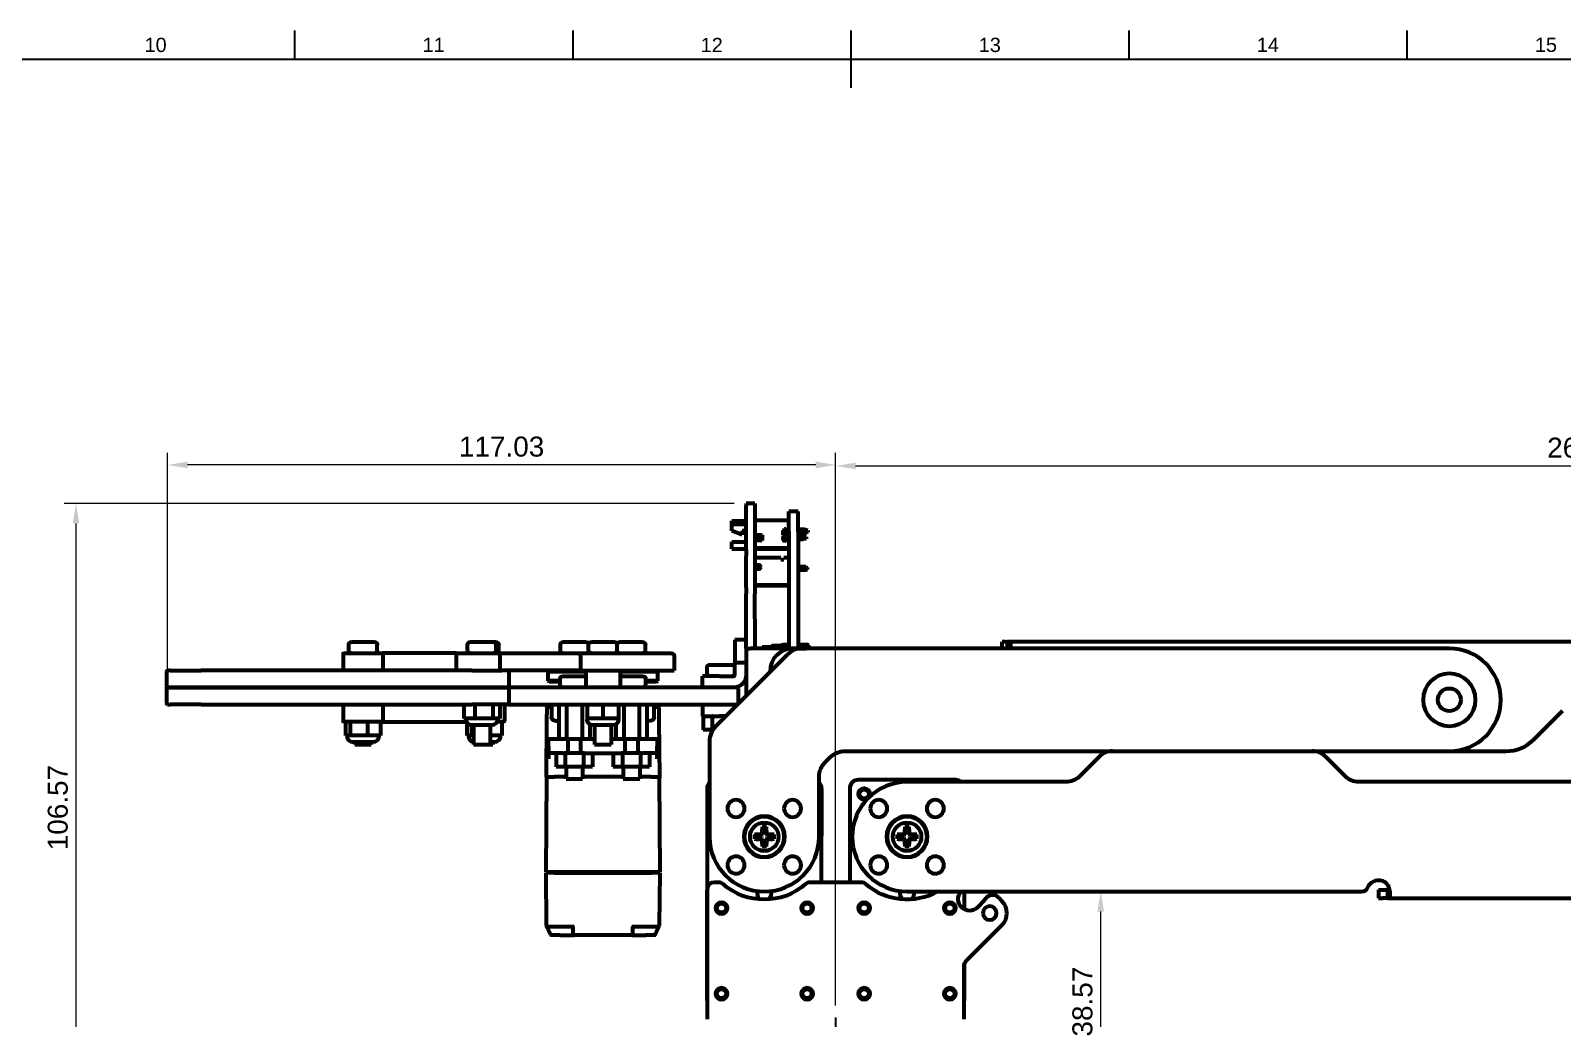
# Model space of a CAD drawing. Header units: millimetres. Extents: x 0 to 1189, y 0 to 841.
# Drawn here: x 455.8 to 724.2, y 662.9 to 836 of the extents above; entities that cross this region are included whole.
import ezdxf
from ezdxf.enums import TextEntityAlignment as Align

# ---------------------------------------------------------------- set-up
doc = ezdxf.new("R2010")
doc.units = ezdxf.units.MM
doc.header["$LTSCALE"] = 0.75
doc.linetypes.add('CENTER2', pattern=[28.575, 19.05, -3.175, 3.175, -3.175])
for name, color, linetype, lineweight in [('BORDER', 7, 'Continuous', 35), ('FD_Dimensions', 7, 'Continuous', 35), ('Smart Centers', 7, 'CENTER2', 35), ('Visible', 7, 'Continuous', 70)]:
    doc.layers.add(name, color=color, linetype=linetype, lineweight=lineweight)
doc.styles.add('FusionTitle', font='arial.ttf')
doc.styles.get("Standard").update_dxf_attribs({"font": 'arial.ttf'})
doc.dimstyles.new('Dim-ISO-25', dxfattribs={"dimtxt": 3.5, "dimasz": 3.5, "dimexe": 2.1, "dimexo": 2.1, "dimgap": 1.4, "dimtad": 1, "dimzin": 12, "dimdsep": 46, "dimtxsty": 'Standard', "dimcen": 0, "dimazin": 3, "dimtp": 0.1, "dimtm": 0.1, "dimtfac": 0.714286, "dimtmove": 0, "dimatfit": 3, "dimfxl": 1, "dimtzin": 12, "dimarcsym": 0})

# ---------------------------------------------------------------- blocks, each defined once
blk = doc.blocks.new('ISO_A0_SHEET')
at = {"layer": 'BORDER'}
for p, q in [((502.083334, 836), (502.083334, 831)), ((550.791667, 836), (550.791667, 831)), ((599.5, 836), (599.5, 826)), ((648.208333, 836), (648.208333, 831)), ((696.916666, 836), (696.916666, 831)), ((20, 831), (1179, 831))]:
    blk.add_line(p, q, dxfattribs=at)
at = {"layer": 'BORDER', "style": 'FusionTitle'}
for s, p in [('10', (477.729168, 833.5)), ('11', (526.4375, 833.5)), ('12', (575.145833, 833.5)), ('13', (623.854167, 833.5)), ('14', (672.5625, 833.5)), ('15', (721.270833, 833.5))]:
    blk.add_text(s, height=2.5, dxfattribs=at).set_placement(p, align=Align.MIDDLE)
blk = doc.blocks.new('*U7')
at = {"layer": 'Smart Centers', "color": 0, "ltscale": 0.75, "transparency": 16777216}
blk.add_line((0, 7.25), (0, -7.25), dxfattribs=at)
blk = doc.blocks.new('*D47')
at = {"layer": 'Defpoints', "color": 0, "transparency": 16777216}
for p in [(463.79405, 753.155484), (581.182408, 753.155484), (563.857187, 646.580703)]:
    blk.add_point(p, dxfattribs=at)
at = {"layer": 'FD_Dimensions', "color": 0, "lineweight": -2, "transparency": 16777216}
for p, q in [((579.082408, 753.155484), (461.69405, 753.155484)), ((463.79405, 650.080703), (463.79405, 749.655484)), ((561.757187, 646.580703), (461.69405, 646.580703))]:
    blk.add_line(p, q, dxfattribs=at)
at = {"layer": 'FD_Dimensions', "color": 0, "transparency": 16777216}
for points in [[(463.210717, 749.655484), (464.377384, 749.655484), (463.79405, 753.155484)], [(463.210717, 650.080703), (464.377384, 650.080703), (463.79405, 646.580703)]]:
    blk.add_solid(points, dxfattribs=at)
at = {"layer": 'FD_Dimensions', "color": 0, "transparency": 16777216, "insert": (460.607045, 699.868094), "char_height": 3.5, "attachment_point": 5, "rotation": 90}
blk.add_mtext('106.57', dxfattribs=at)
blk = doc.blocks.new('*D48')
at = {"layer": 'Defpoints', "color": 0, "transparency": 16777216}
for p in [(479.825876, 759.903714), (479.825876, 717.903714), (596.857187, 663.080703)]:
    blk.add_point(p, dxfattribs=at)
at = {"layer": 'FD_Dimensions', "color": 0, "lineweight": -2, "transparency": 16777216}
for p, q in [((479.825876, 720.003714), (479.825876, 762.003714)), ((596.857187, 665.180703), (596.857187, 762.003714)), ((593.357187, 759.903714), (483.325876, 759.903714))]:
    blk.add_line(p, q, dxfattribs=at)
at = {"layer": 'FD_Dimensions', "color": 0, "transparency": 16777216}
for points in [[(483.325876, 760.487047), (483.325876, 759.320381), (479.825876, 759.903714)], [(593.357187, 760.487047), (593.357187, 759.320381), (596.857187, 759.903714)]]:
    blk.add_solid(points, dxfattribs=at)
at = {"layer": 'FD_Dimensions', "color": 0, "transparency": 16777216, "insert": (538.341531, 763.091913), "char_height": 3.5, "attachment_point": 5}
blk.add_mtext('117.03', dxfattribs=at)
blk = doc.blocks.new('*D49')
at = {"layer": 'Defpoints', "color": 0, "transparency": 16777216}
for p in [(858.357187, 759.725564), (858.357187, 701.990808), (596.857187, 663.080703)]:
    blk.add_point(p, dxfattribs=at)
at = {"layer": 'FD_Dimensions', "color": 0, "lineweight": -2, "transparency": 16777216}
for p, q in [((596.857187, 665.180703), (596.857187, 761.825564)), ((600.357187, 759.725564), (854.857187, 759.725564)), ((858.357187, 704.090808), (858.357187, 761.825564))]:
    blk.add_line(p, q, dxfattribs=at)
at = {"layer": 'FD_Dimensions', "color": 0, "transparency": 16777216}
for points in [[(600.357187, 760.308897), (600.357187, 759.142231), (596.857187, 759.725564)], [(854.857187, 760.308897), (854.857187, 759.142231), (858.357187, 759.725564)]]:
    blk.add_solid(points, dxfattribs=at)
at = {"layer": 'FD_Dimensions', "color": 0, "transparency": 16777216, "insert": (727.607187, 762.91257), "char_height": 3.5, "attachment_point": 5}
blk.add_mtext('261.5', dxfattribs=at)
blk = doc.blocks.new('*D50')
at = {"layer": 'Defpoints', "color": 0, "transparency": 16777216}
for p in [(609.357187, 685.155483), (643.286436, 685.155483), (625.857187, 646.580703)]:
    blk.add_point(p, dxfattribs=at)
at = {"layer": 'FD_Dimensions', "color": 0, "lineweight": -2, "transparency": 16777216}
for p, q in [((611.457187, 685.155483), (645.386436, 685.155483)), ((643.286436, 650.080703), (643.286436, 681.655483)), ((627.957187, 646.580703), (645.386436, 646.580703))]:
    blk.add_line(p, q, dxfattribs=at)
at = {"layer": 'FD_Dimensions', "color": 0, "transparency": 16777216}
for points in [[(642.703102, 681.655483), (643.869769, 681.655483), (643.286436, 685.155483)], [(642.703102, 650.080703), (643.869769, 650.080703), (643.286436, 646.580703)]]:
    blk.add_solid(points, dxfattribs=at)
at = {"layer": 'FD_Dimensions', "color": 0, "transparency": 16777216, "insert": (640.098237, 665.868093), "char_height": 3.5, "attachment_point": 5, "rotation": 90}
blk.add_mtext('38.57', dxfattribs=at)

msp = doc.modelspace()

# ---------------------------------------------------------------- linework, layer by layer
at = {"layer": 'Visible', "extrusion": (0, 1, 0)}
for p, q in [((581.182, 753.155), (581.182, 752.716)), ((582.682, 753.155), (581.182, 753.155)), ((581.182, 745.047), (581.182, 752.716)), ((582.682, 753.155), (582.682, 752.716)), ((582.682, 752.716), (582.682, 745.047)), ((590.282, 751.742), (588.682, 751.742)), ((588.682, 751.742), (588.682, 751.741)), ((588.682, 748.255), (588.682, 751.741)), ((590.282, 751.742), (590.282, 751.741)), ((590.282, 748.255), (590.282, 751.741)), ((578.682, 749.526), (578.682, 750.126)), ((578.682, 750.126), (581.182, 750.126)), ((578.682, 748.332), (578.682, 749.526)), ((578.682, 749.526), (581.182, 749.526)), ((588.682, 750.146), (582.682, 750.146)), ((588.148, 748.734), (587.944, 748.656)), ((587.944, 748.656), (587.944, 748.628)), ((587.944, 748.628), (588.148, 748.551)), ((587.97, 748.642), (587.97, 748.641)), ((588.069, 748.676), (587.984, 748.645)), ((587.984, 748.638), (588.069, 748.607)), ((588.069, 748.607), (588.069, 748.676)), ((588.092, 748.684), (588.148, 748.705)), ((588.092, 748.599), (588.092, 748.684)), ((588.148, 748.58), (588.092, 748.599)), ((588.148, 748.705), (588.148, 748.734)), ((580.475, 747.676), (578.682, 748.332)), ((578.682, 745.226), (578.682, 746.41)), ((578.682, 746.41), (581.182, 746.41)), ((580.475, 748.332), (580.475, 747.676)), ((581.182, 748.332), (580.475, 748.332)), ((580.812, 748.332), (580.812, 748.126)), ((580.812, 748.126), (581.182, 748.041)), ((582.682, 747.646), (583.982, 747.646)), ((583.982, 746.646), (582.682, 746.646)), ((583.482, 747.308), (583.982, 747.396)), ((583.482, 746.984), (583.482, 747.308)), ((583.482, 746.984), (583.982, 746.896)), ((583.982, 747.646), (583.982, 746.646)), ((587.825, 748.479), (587.622, 748.401)), ((587.622, 748.401), (587.622, 748.373)), ((587.622, 748.373), (587.825, 748.296)), ((587.622, 748.177), (587.622, 748.119)), ((587.622, 748.119), (587.825, 748.119)), ((587.645, 748.076), (587.622, 748.076)), ((587.622, 748.076), (587.622, 747.971)), ((587.622, 747.971), (587.825, 747.971)), ((587.802, 747.689), (587.622, 747.689)), ((587.622, 747.689), (587.622, 747.663)), ((587.622, 747.663), (587.825, 747.663)), ((587.654, 747.931), (587.627, 747.931)), ((587.645, 748.176), (587.645, 748.145)), ((587.645, 748.145), (587.802, 748.145)), ((587.645, 747.997), (587.645, 748.076)), ((587.71, 747.997), (587.645, 747.997)), ((587.648, 748.387), (587.648, 748.386)), ((587.746, 748.421), (587.662, 748.39)), ((587.662, 748.383), (587.746, 748.353)), ((587.733, 748.07), (587.71, 748.07)), ((587.71, 748.07), (587.71, 747.997)), ((587.733, 747.997), (587.733, 748.07)), ((587.802, 747.997), (587.733, 747.997)), ((587.746, 748.353), (587.746, 748.421)), ((587.769, 748.429), (587.825, 748.45)), ((587.769, 748.344), (587.769, 748.429)), ((587.825, 748.325), (587.769, 748.344)), ((587.817, 747.931), (587.791, 747.931)), ((587.802, 748.145), (587.802, 748.175)), ((587.825, 748.081), (587.802, 748.081)), ((587.802, 748.081), (587.802, 747.997)), ((587.825, 747.77), (587.802, 747.77)), ((587.802, 747.77), (587.802, 747.689)), ((587.825, 748.45), (587.825, 748.479)), ((587.825, 748.296), (587.825, 748.325)), ((587.825, 748.119), (587.825, 748.175)), ((587.825, 747.971), (587.825, 748.081)), ((587.825, 747.663), (587.825, 747.77)), ((587.835, 747.282), (587.835, 747.294)), ((587.978, 747.234), (587.901, 747.19)), ((587.901, 747.19), (588.002, 746.996)), ((587.944, 748.432), (587.944, 748.374)), ((587.944, 748.374), (588.148, 748.374)), ((587.968, 748.331), (587.944, 748.331)), ((587.944, 748.331), (587.944, 748.226)), ((587.944, 748.226), (588.148, 748.226)), ((587.968, 747.767), (587.944, 747.767)), ((587.944, 747.767), (587.944, 747.663)), ((587.944, 747.663), (588.148, 747.663)), ((587.968, 748.431), (587.968, 748.4)), ((587.968, 748.4), (588.124, 748.4)), ((587.968, 748.252), (587.968, 748.331)), ((588.033, 748.252), (587.968, 748.252)), ((587.968, 747.689), (587.968, 747.767)), ((588.033, 747.689), (587.968, 747.689)), ((588.085, 747.032), (587.978, 747.234)), ((588.002, 748.198), (588.002, 748.172)), ((588.17, 748.133), (588.002, 748.198)), ((588.002, 748.172), (588.112, 748.132)), ((588.112, 748.125), (588.002, 748.088)), ((588.002, 748.059), (588.147, 748.116)), ((588.002, 748.088), (588.002, 748.059)), ((588.03, 748.039), (588.005, 748.039)), ((588.013, 747.811), (588.037, 747.811)), ((588.056, 748.325), (588.033, 748.325)), ((588.033, 748.325), (588.033, 748.252)), ((588.056, 747.762), (588.033, 747.762)), ((588.033, 747.762), (588.033, 747.689)), ((588.148, 747.913), (588.054, 747.913)), ((588.055, 747.888), (588.061, 747.845)), ((588.056, 748.252), (588.056, 748.325)), ((588.124, 748.252), (588.056, 748.252)), ((588.056, 747.689), (588.056, 747.762)), ((588.124, 747.689), (588.056, 747.689)), ((588.06, 747.302), (588.06, 747.237)), ((588.075, 747.888), (588.079, 747.854)), ((588.089, 747.888), (588.075, 747.888)), ((588.099, 747.032), (588.085, 747.032)), ((588.124, 748.129), (588.112, 748.125)), ((588.116, 747.948), (588.143, 747.948)), ((588.124, 748.4), (588.124, 748.429)), ((588.148, 748.335), (588.124, 748.335)), ((588.124, 748.335), (588.124, 748.252)), ((588.124, 748.129), (588.124, 748.129)), ((588.148, 747.772), (588.124, 747.772)), ((588.124, 747.772), (588.124, 747.689)), ((588.125, 747.887), (588.125, 747.888)), ((588.125, 747.888), (588.148, 747.888)), ((588.147, 748.116), (588.174, 748.105)), ((588.148, 748.551), (588.148, 748.58)), ((588.148, 748.374), (588.148, 748.43)), ((588.148, 748.226), (588.148, 748.335)), ((588.148, 747.888), (588.148, 747.913)), ((588.148, 747.663), (588.148, 747.772)), ((588.148, 747.226), (588.148, 747.311)), ((588.191, 748.064), (588.214, 748.064)), ((588.682, 748.255), (588.682, 727.755)), ((591.353, 748.576), (590.282, 748.576)), ((590.282, 748.255), (590.282, 727.755)), ((591.353, 747.976), (590.282, 747.976)), ((590.282, 747.396), (591.182, 747.396)), ((590.282, 746.896), (591.182, 746.896)), ((591.182, 746.896), (591.182, 747.396)), ((591.682, 747.308), (591.182, 747.396)), ((591.682, 746.984), (591.182, 746.896)), ((591.353, 748.576), (591.353, 747.976)), ((591.982, 748.426), (591.353, 748.576)), ((591.982, 748.126), (591.353, 747.976)), ((591.682, 747.308), (591.682, 746.984)), ((591.982, 748.426), (591.982, 748.126)), ((578.682, 745.226), (581.182, 745.226)), ((581.182, 745.047), (581.182, 743.986)), ((581.182, 738.425), (581.182, 743.986)), ((588.682, 745.346), (582.682, 745.346)), ((582.682, 745.226), (588.682, 745.226)), ((582.682, 745.047), (582.682, 743.986)), ((582.682, 743.986), (582.682, 738.425)), ((587.261, 743.627), (582.682, 743.627)), ((587.261, 743.327), (587.261, 743.627)), ((587.261, 743.327), (587.761, 743.327)), ((588.682, 743.627), (587.761, 743.627)), ((587.761, 743.327), (587.761, 743.627)), ((583.482, 742.327), (582.682, 742.327)), ((583.482, 742.2), (582.682, 742.2)), ((582.682, 741.727), (583.482, 741.727)), ((583.682, 742.048), (583.482, 741.932)), ((583.482, 741.727), (583.482, 741.932)), ((583.682, 741.927), (583.682, 742.127)), ((591.632, 742.077), (590.282, 742.077)), ((591.632, 741.577), (590.282, 741.577)), ((591.632, 741.45), (590.282, 741.45)), ((591.632, 741.577), (591.632, 742.077)), ((591.632, 742.077), (591.882, 741.932)), ((591.632, 741.577), (591.882, 741.721)), ((591.632, 741.45), (591.882, 741.594)), ((591.632, 741.45), (591.632, 741.577)), ((591.882, 741.932), (591.882, 741.721)), ((591.882, 741.721), (591.882, 741.594)), ((581.182, 738.425), (581.182, 737.364)), ((588.682, 738.827), (582.682, 738.827)), ((588.682, 738.7), (582.682, 738.7)), ((582.682, 738.425), (582.682, 737.364)), ((581.182, 732.938), (581.182, 737.364)), ((582.682, 732.938), (582.682, 737.364)), ((581.182, 731.877), (581.182, 732.938)), ((582.682, 732.938), (582.682, 731.877)), ((581.182, 731.553), (581.182, 731.877)), ((581.182, 730.704), (581.182, 731.553)), ((581.182, 728.107), (581.182, 730.704)), ((582.682, 731.877), (582.682, 731.553)), ((582.682, 731.553), (582.682, 730.704)), ((582.682, 730.704), (582.682, 728.107)), ((511.559, 727.404), (511.559, 728.404)), ((512.059, 728.904), (516.059, 728.904)), ((516.559, 727.404), (516.559, 728.404)), ((532.367, 727.404), (532.367, 728.404)), ((532.867, 728.904), (536.867, 728.904)), ((536.867, 728.904), (537.331, 728.904)), ((537.367, 727.404), (537.367, 728.404)), ((537.831, 727.404), (537.831, 728.404)), ((548.631, 727.404), (548.631, 728.404)), ((549.131, 728.904), (553.131, 728.904)), ((553.581, 727.404), (553.581, 728.404)), ((554.081, 728.904), (558.081, 728.904)), ((558.581, 727.404), (558.581, 728.404)), ((559.03, 728.904), (563.03, 728.904)), ((563.53, 727.404), (563.53, 728.404)), ((579.182, 729.255), (579.182, 725.255)), ((581.182, 729.255), (579.182, 729.255)), ((581.182, 727.755), (581.182, 728.107)), ((581.182, 727.755), (581.182, 719.437)), ((581.182, 727.755), (581.885, 727.755)), ((582.682, 728.107), (582.682, 727.755)), ((589.407, 727.755), (583.582, 727.755)), ((583.882, 727.811), (583.982, 727.811)), ((583.882, 727.811), (583.882, 727.755)), ((583.982, 727.755), (583.982, 727.966)), ((588.682, 727.966), (583.982, 727.966)), ((586.082, 728.266), (588.682, 728.266)), ((588.682, 728.411), (587.682, 728.411)), ((590.993, 727.755), (589.407, 727.755)), ((591.908, 728.411), (590.282, 728.411)), ((590.282, 728.266), (591.623, 728.266)), ((590.282, 727.766), (591.623, 727.766)), ((704.357, 727.755), (590.993, 727.755)), ((591.623, 727.766), (591.623, 728.266)), ((591.623, 728.266), (592.182, 728.116)), ((591.623, 727.766), (592.182, 727.916)), ((591.908, 727.811), (591.791, 727.811)), ((591.908, 728.411), (591.908, 728.189)), ((592.182, 728.311), (591.908, 728.411)), ((592.182, 727.911), (591.908, 727.811)), ((591.908, 727.842), (591.908, 727.811)), ((592.182, 728.116), (592.182, 728.311)), ((592.182, 728.116), (592.182, 727.916)), ((592.182, 727.911), (592.182, 727.916)), ((626.607, 728.93), (626.007, 728.93)), ((626.007, 727.755), (626.007, 728.93)), ((626.607, 728.93), (626.873, 728.93)), ((821.688, 728.93), (626.873, 728.93)), ((626.873, 728.93), (626.873, 728.09)), ((626.873, 728.09), (626.873, 727.755)), ((510.559, 726.804), (510.559, 724.004)), ((510.659, 726.904), (517.459, 726.904)), ((517.699, 726.904), (517.459, 726.904)), ((517.559, 726.804), (517.559, 724.004)), ((530.367, 726.904), (517.699, 726.904)), ((530.367, 726.904), (538.049, 726.904)), ((530.367, 726.904), (530.367, 723.904)), ((538.049, 726.904), (538.049, 723.904)), ((538.049, 726.904), (552.572, 726.904)), ((552.138, 726.404), (552.138, 723.904)), ((552.572, 726.904), (568.081, 726.904)), ((568.581, 726.404), (568.581, 723.904)), ((574.831, 724.904), (578.831, 724.904)), ((588.447, 726.701), (575.812, 714.066)), ((581.182, 725.255), (579.182, 725.255)), ((579.182, 723.104), (579.182, 725.255)), ((479.625, 723.704), (479.625, 721.104)), ((479.825, 723.904), (479.826, 723.904)), ((480.311, 723.904), (479.826, 723.904)), ((480.311, 723.904), (485.707, 723.904)), ((511.209, 723.904), (485.707, 723.904)), ((516.446, 723.904), (511.209, 723.904)), ((533.137, 723.904), (516.446, 723.904)), ((533.137, 723.904), (538.393, 723.904)), ((552.138, 723.904), (538.393, 723.904)), ((539.617, 723.704), (539.617, 721.104)), ((546.681, 723.904), (546.481, 723.704)), ((546.481, 723.704), (553.081, 723.704)), ((546.481, 722.104), (546.481, 723.704)), ((548.581, 722.104), (546.481, 722.104)), ((546.681, 721.904), (546.481, 722.104)), ((548.581, 721.904), (546.681, 721.904)), ((548.581, 721.404), (548.581, 722.404)), ((549.081, 722.904), (553.081, 722.904)), ((552.138, 723.904), (568.581, 723.904)), ((553.081, 723.904), (553.081, 720.904)), ((559.081, 723.904), (559.081, 720.904)), ((559.081, 723.704), (565.681, 723.704)), ((559.081, 722.904), (563.081, 722.904)), ((563.581, 721.404), (563.581, 722.404)), ((565.681, 722.104), (563.581, 722.104)), ((565.481, 721.904), (563.581, 721.904)), ((565.481, 723.904), (565.681, 723.704)), ((565.481, 721.904), (565.681, 722.104)), ((565.681, 722.104), (565.681, 723.704)), ((576.531, 722.904), (573.531, 722.904)), ((573.531, 720.904), (573.531, 722.904)), ((574.331, 723.404), (574.331, 724.404)), ((576.531, 722.904), (578.982, 722.904)), ((585.357, 723.705), (585.357, 723.611)), ((479.625, 720.704), (479.625, 718.104)), ((479.826, 720.904), (479.825, 720.904)), ((479.825, 720.904), (479.826, 720.904)), ((479.826, 720.904), (480.311, 720.904)), ((480.311, 720.904), (479.826, 720.904)), ((485.707, 720.904), (480.311, 720.904)), ((480.311, 720.904), (485.707, 720.904)), ((485.707, 720.904), (511.209, 720.904)), ((511.209, 720.904), (485.707, 720.904)), ((511.209, 720.904), (516.446, 720.904)), ((516.446, 720.904), (511.209, 720.904)), ((516.446, 720.904), (533.137, 720.904)), ((533.137, 720.904), (516.446, 720.904)), ((539.417, 720.904), (533.137, 720.904)), ((533.137, 720.904), (539.417, 720.904)), ((552.378, 720.904), (539.417, 720.904)), ((539.617, 720.704), (539.617, 718.104)), ((559.783, 720.904), (552.378, 720.904)), ((579.631, 720.904), (559.783, 720.904)), ((579.831, 718.104), (579.831, 720.704)), ((479.826, 717.904), (479.825, 717.904)), ((479.826, 717.904), (480.311, 717.904)), ((485.707, 717.904), (480.311, 717.904)), ((485.707, 717.904), (511.209, 717.904)), ((510.559, 717.804), (510.559, 715.004)), ((511.209, 717.904), (516.446, 717.904)), ((516.446, 717.904), (533.137, 717.904)), ((517.559, 717.804), (517.559, 715.004)), ((531.72, 717.904), (531.72, 715.504)), ((539.417, 717.904), (533.137, 717.904)), ((533.66, 717.904), (533.66, 715.504)), ((536.807, 717.904), (536.807, 715.504)), ((538.015, 717.904), (538.015, 715.504)), ((538.831, 717.804), (538.831, 715.004)), ((539.417, 717.904), (552.378, 717.904)), ((546.236, 717.305), (546.217, 715.133)), ((546.436, 717.504), (547.081, 717.504)), ((547.081, 717.704), (547.081, 715.697)), ((548.379, 717.904), (548.379, 711.904)), ((549.73, 717.904), (549.73, 711.904)), ((552.378, 717.904), (559.783, 717.904)), ((552.432, 717.904), (552.432, 711.904)), ((553.331, 717.904), (553.331, 715.504)), ((556.081, 717.904), (556.081, 715.504)), ((558.831, 717.904), (558.831, 715.504)), ((559.73, 717.904), (559.73, 711.904)), ((559.783, 717.904), (579.631, 717.904)), ((562.432, 717.904), (562.432, 711.904)), ((563.783, 717.904), (563.783, 711.904)), ((565.081, 715.697), (565.081, 717.704)), ((565.081, 717.504), (565.725, 717.504)), ((565.944, 715.133), (565.925, 717.305)), ((573.531, 717.904), (573.531, 715.904)), ((719.018, 711.689), (724.152, 716.822)), ((517.459, 714.904), (510.659, 714.904)), ((510.989, 714.904), (510.989, 712.504)), ((510.994, 714.904), (510.994, 712.504)), ((511.807, 714.904), (511.807, 712.504)), ((514.872, 714.904), (514.872, 712.504)), ((517.124, 714.904), (517.124, 712.504)), ((517.128, 714.904), (517.128, 712.504)), ((517.459, 714.904), (517.699, 714.904)), ((517.699, 714.904), (532.201, 714.904)), ((532.69, 715.504), (531.72, 715.504)), ((532.117, 715.504), (532.117, 715.304)), ((532.261, 714.787), (532.261, 712.504)), ((532.266, 714.78), (532.266, 712.504)), ((533.66, 715.504), (532.69, 715.504)), ((533.079, 714.304), (533.079, 712.504)), ((536.617, 714.304), (533.117, 714.304)), ((533.417, 714.304), (533.417, 710.904)), ((535.233, 715.504), (533.66, 715.504)), ((536.807, 715.504), (535.233, 715.504)), ((536.317, 714.304), (536.317, 710.904)), ((537.411, 715.504), (536.807, 715.504)), ((538.015, 715.504), (537.411, 715.504)), ((538.731, 714.904), (537.534, 714.904)), ((537.617, 715.504), (537.617, 715.304)), ((538.396, 714.904), (538.396, 712.504)), ((538.4, 714.904), (538.4, 712.504)), ((546.217, 715.133), (546.131, 705.254)), ((548.379, 715.004), (548.081, 715.004)), ((554.706, 715.504), (553.331, 715.504)), ((553.331, 715.504), (553.331, 715.304)), ((553.783, 714.467), (553.783, 711.904)), ((557.831, 714.304), (554.331, 714.304)), ((554.631, 714.304), (554.631, 710.904)), ((556.081, 715.504), (554.706, 715.504)), ((557.456, 715.504), (556.081, 715.504)), ((558.831, 715.504), (557.456, 715.504)), ((557.531, 714.304), (557.531, 710.904)), ((558.379, 714.467), (558.379, 711.904)), ((558.831, 715.504), (558.831, 715.304)), ((564.081, 715.004), (563.783, 715.004)), ((566.03, 705.254), (565.944, 715.133)), ((573.531, 715.904), (575.211, 715.904)), ((573.655, 715.904), (573.655, 713.504)), ((575.243, 715.904), (575.211, 715.904)), ((575.243, 715.904), (575.243, 713.504)), ((575.332, 715.904), (575.243, 715.904)), ((575.332, 715.904), (576.531, 715.904)), ((577.65, 715.904), (576.531, 715.904)), ((510.994, 712.504), (510.989, 712.504)), ((511.401, 712.504), (510.994, 712.504)), ((511.309, 712.504), (511.309, 712.304)), ((511.807, 712.504), (511.401, 712.504)), ((513.34, 712.504), (511.807, 712.504)), ((515.809, 711.304), (512.309, 711.304)), ((512.609, 711.304), (512.609, 710.904)), ((514.872, 712.504), (513.34, 712.504)), ((515.998, 712.504), (514.872, 712.504)), ((515.509, 711.304), (515.509, 710.904)), ((517.124, 712.504), (515.998, 712.504)), ((516.809, 712.504), (516.809, 712.304)), ((517.128, 712.504), (517.124, 712.504)), ((532.266, 712.504), (532.261, 712.504)), ((532.672, 712.504), (532.266, 712.504)), ((532.581, 712.504), (532.581, 712.304)), ((533.079, 712.504), (532.672, 712.504)), ((533.417, 712.504), (533.079, 712.504)), ((537.27, 712.504), (536.317, 712.504)), ((537.081, 711.304), (536.317, 711.304)), ((536.781, 711.304), (536.781, 710.904)), ((538.396, 712.504), (537.27, 712.504)), ((538.081, 712.504), (538.081, 712.304)), ((538.4, 712.504), (538.396, 712.504)), ((546.624, 709.404), (546.581, 711.904)), ((546.581, 711.904), (549.081, 711.904)), ((549.081, 711.904), (549.981, 711.904)), ((549.981, 709.404), (549.981, 711.904)), ((549.981, 711.904), (552.181, 711.904)), ((552.181, 711.904), (554.631, 711.904)), ((552.181, 711.904), (552.181, 709.404)), ((557.531, 711.904), (559.981, 711.904)), ((559.981, 709.404), (559.981, 711.904)), ((559.981, 711.904), (562.181, 711.904)), ((562.181, 711.904), (563.081, 711.904)), ((562.181, 711.904), (562.181, 709.404)), ((563.081, 711.904), (565.581, 711.904)), ((565.581, 711.904), (565.537, 709.404)), ((575.243, 713.504), (573.655, 713.504)), ((574.757, 711.52), (574.757, 694.755)), ((575.353, 713.504), (575.243, 713.504)), ((512.609, 710.904), (515.509, 710.904)), ((533.417, 710.904), (536.317, 710.904)), ((536.317, 710.904), (536.781, 710.904)), ((546.642, 708.391), (546.624, 709.404)), ((549.081, 709.404), (546.624, 709.404)), ((547.608, 709.404), (547.608, 709.404)), ((547.905, 709.404), (547.905, 707.004)), ((549.081, 709.404), (549.323, 709.404)), ((549.493, 709.404), (549.323, 709.404)), ((549.493, 709.404), (549.493, 707.004)), ((552.668, 709.404), (549.493, 709.404)), ((552.838, 709.404), (552.668, 709.404)), ((552.668, 709.404), (552.668, 707.004)), ((552.838, 709.404), (559.323, 709.404)), ((554.256, 709.404), (554.256, 707.004)), ((554.631, 710.904), (557.531, 710.904)), ((557.905, 709.404), (557.905, 707.004)), ((559.493, 709.404), (559.323, 709.404)), ((559.493, 709.404), (559.493, 707.004)), ((562.668, 709.404), (559.493, 709.404)), ((562.838, 709.404), (562.668, 709.404)), ((562.668, 709.404), (562.668, 707.004)), ((562.838, 709.404), (563.081, 709.404)), ((565.537, 709.404), (563.081, 709.404)), ((564.256, 709.404), (564.256, 707.004)), ((564.534, 709.404), (564.534, 709.404)), ((565.537, 709.404), (565.519, 708.391)), ((595.012, 707.81), (595.903, 708.701)), ((598.448, 709.755), (704.357, 709.755)), ((643.019, 708.789), (639.552, 705.322)), ((686.163, 705.322), (682.696, 708.789)), ((704.357, 709.755), (714.351, 709.755)), ((549.493, 707.004), (547.905, 707.004)), ((552.668, 707.004), (549.493, 707.004)), ((549.631, 707.004), (549.631, 704.904)), ((552.531, 707.004), (552.531, 704.904)), ((554.256, 707.004), (552.668, 707.004)), ((559.493, 707.004), (557.905, 707.004)), ((562.668, 707.004), (559.493, 707.004)), ((559.631, 707.004), (559.631, 704.904)), ((562.531, 707.004), (562.531, 704.904)), ((564.256, 707.004), (562.668, 707.004)), ((546.181, 705.104), (546.065, 688.604)), ((546.131, 705.254), (547.631, 705.254)), ((546.181, 705.254), (546.181, 705.104)), ((546.181, 705.104), (546.181, 705.104)), ((549.631, 705.254), (547.631, 705.254)), ((549.631, 704.904), (552.531, 704.904)), ((559.631, 705.254), (552.531, 705.254)), ((559.631, 704.904), (562.531, 704.904)), ((564.53, 705.254), (562.531, 705.254)), ((564.53, 705.254), (566.03, 705.254)), ((565.981, 705.254), (565.981, 705.104)), ((565.981, 705.104), (565.981, 705.104)), ((566.096, 688.604), (565.981, 705.104)), ((574.338, 703.225), (574.338, 694.925)), ((593.957, 694.755), (593.957, 705.264)), ((594.377, 703.225), (594.377, 694.925)), ((599.338, 703.225), (599.338, 694.925)), ((617.877, 704.725), (600.838, 704.725)), ((637.218, 704.355), (609.357, 704.355)), ((729.357, 704.355), (688.496, 704.355)), ((574.338, 694.925), (574.385, 694.925)), ((574.342, 694.925), (574.342, 685.425)), ((574.385, 685.813), (574.385, 694.925)), ((582.645, 695.142), (582.748, 695.039)), ((582.748, 695.039), (582.748, 694.472)), ((583.935, 695.039), (582.748, 695.039)), ((583.97, 696.467), (584.073, 696.364)), ((584.073, 696.364), (584.073, 695.178)), ((584.641, 696.364), (584.073, 696.364)), ((584.744, 696.467), (584.641, 696.364)), ((584.641, 696.364), (584.641, 695.178)), ((585.966, 695.039), (584.78, 695.039)), ((586.069, 695.142), (585.966, 695.039)), ((585.966, 694.472), (585.966, 695.039)), ((594.329, 694.925), (594.329, 686.755)), ((594.329, 694.925), (594.377, 694.925)), ((594.372, 686.755), (594.372, 694.925)), ((599.338, 694.925), (599.385, 694.925)), ((599.342, 694.925), (599.342, 686.755)), ((599.385, 686.755), (599.385, 694.925)), ((607.645, 695.142), (607.748, 695.039)), ((607.748, 695.039), (607.748, 694.472)), ((608.935, 695.039), (607.748, 695.039)), ((608.97, 696.467), (609.073, 696.364)), ((609.073, 696.364), (609.073, 695.178)), ((609.641, 696.364), (609.073, 696.364)), ((609.744, 696.467), (609.641, 696.364)), ((609.641, 696.364), (609.641, 695.178)), ((610.966, 695.039), (609.78, 695.039)), ((611.069, 695.142), (610.966, 695.039)), ((610.966, 694.472), (610.966, 695.039)), ((582.645, 694.369), (582.748, 694.472)), ((582.748, 694.472), (583.935, 694.472)), ((583.97, 693.044), (584.073, 693.147)), ((584.073, 694.333), (584.073, 693.147)), ((584.073, 693.147), (584.641, 693.147)), ((584.641, 693.147), (584.641, 694.333)), ((584.744, 693.044), (584.641, 693.147)), ((584.78, 694.472), (585.966, 694.472)), ((586.069, 694.369), (585.966, 694.472)), ((607.645, 694.369), (607.748, 694.472)), ((607.748, 694.472), (608.935, 694.472)), ((608.97, 693.044), (609.073, 693.147)), ((609.073, 694.333), (609.073, 693.147)), ((609.073, 693.147), (609.641, 693.147)), ((609.641, 693.147), (609.641, 694.333)), ((609.744, 693.044), (609.641, 693.147)), ((609.78, 694.472), (610.966, 694.472)), ((611.069, 694.369), (610.966, 694.472)), ((547.561, 688.454), (546.061, 688.454)), ((546.061, 688.454), (546.141, 679.291)), ((546.065, 688.604), (547.565, 688.604)), ((546.911, 688.454), (546.911, 688.604)), ((547.561, 688.454), (564.6, 688.454)), ((547.565, 688.604), (564.596, 688.604)), ((564.596, 688.604), (566.096, 688.604)), ((566.1, 688.454), (564.6, 688.454)), ((565.251, 688.604), (565.251, 688.454)), ((566.02, 679.291), (566.1, 688.454)), ((574.357, 685.425), (574.338, 685.425)), ((574.338, 666.286), (574.338, 685.425)), ((574.357, 685.555), (574.357, 662.791)), ((576.345, 686.755), (575.557, 686.755)), ((601.345, 686.755), (592.37, 686.755)), ((609.357, 685.155), (688.991, 685.155)), ((619.377, 685.155), (619.377, 682.03)), ((691.957, 685.481), (691.957, 683.981)), ((691.957, 685.481), (692.707, 685.481)), ((692.707, 685.481), (693.538, 685.481)), ((693.538, 685.481), (693.538, 684.821)), ((693.538, 684.821), (693.538, 683.981)), ((625.979, 683.497), (625.375, 684.1)), ((691.957, 683.981), (692.707, 683.981)), ((693.538, 683.981), (692.707, 683.981)), ((693.538, 683.981), (737.376, 683.981)), ((546.258, 679.004), (546.161, 679.204)), ((546.922, 677.617), (546.258, 679.004)), ((547.661, 679.004), (551.031, 679.004)), ((550.831, 679.004), (550.831, 677.704)), ((561.131, 679.004), (564.5, 679.004)), ((561.331, 677.704), (561.331, 679.004)), ((565.904, 679.004), (565.239, 677.617)), ((565.904, 679.004), (566, 679.204)), ((619.797, 673.072), (625.979, 679.254)), ((548.581, 677.504), (547.103, 677.504)), ((548.581, 677.504), (551.031, 677.504)), ((561.131, 677.504), (551.031, 677.504)), ((561.131, 677.504), (563.581, 677.504)), ((565.059, 677.504), (563.581, 677.504)), ((619.357, 662.791), (619.357, 672.012)), ((619.377, 672.253), (619.377, 666.286))]:
    msp.add_line(p, q, dxfattribs=at)
at = {"layer": 'Visible', "extrusion": (-2e-16, 0, -1)}
for centre, radius in [((-704.357, 718.755), 4.6), ((-579.407, 699.705), 1.5), ((-589.307, 699.705), 1.5), ((-604.407, 699.705), 1.5), ((-614.307, 699.705), 1.5), ((-584.357, 694.755), 3.6), ((-584.357, 694.755), 3.5), ((-609.357, 694.755), 3.6), ((-609.357, 694.755), 3.5), ((-579.407, 689.806), 1.5), ((-589.307, 689.806), 1.5), ((-604.407, 689.806), 1.5), ((-614.307, 689.806), 1.5), ((-576.857, 682.255), 1.01), ((-591.857, 682.255), 1.01), ((-601.857, 682.255), 1.01), ((-616.857, 682.255), 1.01), ((-623.857, 681.375), 1.2), ((-576.857, 667.255), 1.01), ((-591.857, 667.255), 1.01), ((-601.857, 667.255), 1.01), ((-616.857, 667.255), 1.01)]:
    msp.add_circle(centre, radius, dxfattribs=at)
at = {"layer": 'Visible'}
for centre, radius in [((704.357, 718.755), 2), ((601.857, 702.255), 1), ((601.857, 702.255), 0.8), ((576.857, 682.255), 1), ((576.857, 682.255), 0.8), ((591.857, 682.255), 1), ((591.857, 682.255), 0.8), ((601.857, 682.255), 1), ((601.857, 682.255), 0.8), ((616.857, 682.255), 1), ((616.857, 682.255), 0.8), ((576.857, 667.255), 1), ((591.857, 667.255), 1), ((601.857, 667.255), 1), ((616.857, 667.255), 1), ((576.857, 667.255), 0.8), ((591.857, 667.255), 0.8), ((601.857, 667.255), 0.8), ((616.857, 667.255), 0.8)]:
    msp.add_circle(centre, radius, dxfattribs=at)
for centre, radius, start, end in [((587.923, 746.807), 0.152, 149.05825, 179.33672), ((587.914, 746.812), 0.147, 270.40526, 335.85864), ((587.948, 747.294), 0.112, 4.20069, 90.39823), ((588.095, 746.888), 0.142, 130.88394, 180.3662), ((588.101, 746.886), 0.0564, 0.00003, 179.99997), ((588.101, 746.886), 0.0564, 180.00003, 359.99997), ((588.104, 747.229), 0.045, 180.22649, 269.77351), ((588.1, 746.886), 0.144, 288.43661, 0.40248), ((583.482, 742.127), 0.2, 0, 90), ((583.482, 742), 0.2, 13.04748, 90), ((583.482, 741.927), 0.2, 270, 0), ((589.407, 723.705), 4.05, 90, 180), ((590.993, 724.155), 3.6, 90, 135), ((704.357, 718.755), 9, 270, 90), ((578.982, 723.104), 0.2, 270, 0), ((579.631, 720.704), 0.2, 0, 90), ((565.725, 717.304), 0.2, 0.5, 90.0328), ((578.982, 715.704), 2.2, 74.51633, 90), ((579.631, 718.104), 0.2, 270, 275.71932), ((579.631, 718.104), 0.2, 354.28068, 0), ((578.357, 711.52), 3.6, 135, 180), ((714.351, 716.355), 6.6, 270, 315), ((645.352, 706.455), 3.3, 90, 135), ((680.362, 706.455), 3.3, 45, 90), ((609.357, 694.755), 9.6, 90, 270), ((609.751, 694.755), 27.108, 179.18243, 180.81757), ((583.904, 674.178), 21.002, 90.1054, 93.43626), ((584.357, 694.755), 0.65, 130.81315, 139.18685), ((604.936, 695.208), 21.003, 176.56378, 179.89455), ((584.356, 669.55), 26.92, 89.99644, 90.81973), ((584.359, 669.549), 26.921, 89.18028, 90.00354), ((563.779, 695.208), 21.002, 0.1054, 3.43626), ((584.357, 694.755), 0.65, 40.81315, 49.18685), ((584.81, 674.177), 21.003, 86.56378, 89.89455), ((558.963, 694.755), 27.108, 359.18243, 0.81757), ((634.751, 694.755), 27.108, 179.18243, 180.81757), ((608.904, 674.178), 21.002, 90.1054, 93.43626), ((609.357, 694.755), 0.65, 130.81315, 139.18685), ((629.936, 695.208), 21.003, 176.56378, 179.89455), ((609.356, 669.55), 26.92, 89.99644, 90.81973), ((609.359, 669.549), 26.921, 89.18028, 90.00354), ((588.779, 695.208), 21.002, 0.1054, 3.43626), ((609.357, 694.755), 0.65, 40.81315, 49.18685), ((609.81, 674.177), 21.003, 86.56378, 89.89455), ((583.963, 694.755), 27.108, 359.18243, 0.81757), ((584.357, 694.755), 9.6, 180, 0), ((583.904, 715.334), 21.003, 266.56378, 269.89455), ((584.357, 694.755), 0.65, 220.81315, 229.18685), ((604.935, 694.303), 21.002, 180.1054, 183.43626), ((584.356, 719.962), 26.921, 269.18029, 270.00354), ((584.359, 719.961), 26.92, 269.99644, 270.81973), ((563.779, 694.303), 21.003, 356.56378, 359.89455), ((584.357, 694.755), 0.65, 310.81315, 319.18685), ((584.81, 715.333), 21.002, 270.1054, 273.43626), ((608.904, 715.334), 21.003, 266.56378, 269.89455), ((609.357, 694.755), 0.65, 220.81315, 229.18685), ((629.935, 694.303), 21.002, 180.1054, 183.43626), ((609.356, 719.962), 26.921, 269.18029, 270.00354), ((609.359, 719.961), 26.92, 269.99644, 270.81973), ((588.779, 694.303), 21.003, 356.56378, 359.89455), ((609.357, 694.755), 0.65, 310.81315, 319.18685), ((609.81, 715.333), 21.002, 270.1054, 273.43626), ((575.557, 685.555), 1.2, 90, 180), ((576.345, 685.555), 1.2, 48.94665, 90), ((584.357, 684.755), 1.25, 157.90768, 231.03233), ((584.357, 684.755), 1.25, 308.96767, 22.09232), ((592.37, 685.555), 1.2, 90, 131.05335), ((601.345, 685.555), 1.2, 48.94665, 90), ((609.357, 684.755), 1.25, 157.90768, 231.03233), ((609.357, 684.755), 1.25, 308.96767, 18.66293), ((624.315, 683.039), 1.5, 45, 141.92843), ((688.991, 686.355), 1.2, 270, 337.97569), ((623.857, 681.375), 3, 315, 45), ((546.341, 679.292), 0.2, 180.5, 199.3347)]:
    msp.add_arc(centre, radius, start, end, dxfattribs=at)
at = {"layer": 'Visible', "extrusion": (-2e-16, 0, -1)}
for centre, radius, start, end in [((-512.059, 728.404), 0.5, 0, 90), ((-512.059, 727.404), 0.5, 270, 0), ((-516.059, 728.404), 0.5, 90, 180), ((-516.059, 727.404), 0.5, 180, 270), ((-532.867, 728.404), 0.5, 0, 90), ((-532.867, 727.404), 0.5, 270, 0), ((-536.867, 728.404), 0.5, 90, 180), ((-536.867, 727.404), 0.5, 180, 270), ((-537.331, 728.404), 0.5, 90, 180), ((-537.331, 727.404), 0.5, 180, 270), ((-549.131, 728.404), 0.5, 0, 90), ((-549.131, 727.404), 0.5, 270, 0), ((-553.131, 728.404), 0.5, 90, 161.75885), ((-553.131, 727.404), 0.5, 198.24115, 270), ((-554.081, 728.404), 0.5, 0, 90), ((-554.081, 727.404), 0.5, 270, 0), ((-558.081, 728.404), 0.5, 90, 180), ((-558.081, 727.404), 0.5, 180, 270), ((-559.03, 728.404), 0.5, 18.24115, 90), ((-559.03, 727.404), 0.5, 270, 341.75885), ((-563.03, 728.404), 0.5, 90, 180), ((-563.03, 727.404), 0.5, 180, 270), ((-586.082, 727.716), 0.55, 27.03569, 90), ((-587.682, 727.711), 0.7, 52.45383, 90), ((-510.659, 726.804), 0.1, 0, 90), ((-517.459, 726.804), 0.1, 90, 180), ((-568.081, 726.404), 0.5, 90, 180), ((-574.831, 724.404), 0.5, 360, 90), ((-578.831, 724.404), 0.5, 90, 134.71171), ((-479.825, 723.704), 0.2, 0, 90), ((-510.659, 724.004), 0.1, 270, 360), ((-517.459, 724.004), 0.1, 180, 270), ((-539.417, 723.704), 0.2, 90, 180), ((-549.081, 722.404), 0.5, 0, 90), ((-563.081, 722.404), 0.5, 90, 180), ((-574.831, 723.404), 0.5, 270, 0), ((-578.831, 723.404), 0.5, 227.07432, 270), ((-578.982, 723.104), 2.2, 180, 270), ((-479.825, 721.104), 0.2, 270, 360), ((-479.825, 720.704), 0.2, 0, 90), ((-539.417, 721.104), 0.2, 180, 270), ((-539.417, 720.704), 0.2, 90, 180), ((-549.081, 721.404), 0.5, 270, 0), ((-563.081, 721.404), 0.5, 180, 270), ((-479.825, 718.104), 0.2, 270, 360), ((-510.659, 717.804), 0.1, 0, 90), ((-517.459, 717.804), 0.1, 90, 180), ((-538.731, 717.804), 0.1, 90, 180), ((-539.417, 718.104), 0.2, 180, 270), ((-546.436, 717.304), 0.2, 0.5, 90.0328), ((-547.281, 717.704), 0.2, 0, 90), ((-564.881, 717.704), 0.2, 90, 180), ((-510.659, 715.004), 0.1, 270, 0), ((-517.459, 715.004), 0.1, 180, 270), ((-533.117, 715.304), 1, 270, 0), ((-536.617, 715.304), 1, 180, 270), ((-538.731, 715.004), 0.1, 180, 270), ((-554.331, 715.304), 1, 270, 0), ((-557.831, 715.304), 1, 180, 270), ((-512.309, 712.304), 1, 270, 0), ((-515.809, 712.304), 1, 180, 270), ((-533.581, 712.304), 1, 279.39288, 0), ((-537.081, 712.304), 1, 180, 270), ((-598.448, 706.155), 3.6, 45, 90), ((-597.557, 705.264), 3.6, 0, 45), ((-637.218, 707.655), 3.3, 225, 270), ((-688.496, 707.655), 3.3, 270, 315), ((-584.357, 694.755), 2.5, 270, 90), ((-584.357, 694.755), 0.509, 33.91085, 56.08924), ((-584.357, 694.755), 2.5, 90, 270), ((-584.357, 694.755), 0.509, 123.91084, 146.08924), ((-609.357, 694.755), 2.5, 270, 90), ((-609.357, 694.755), 0.509, 33.91085, 56.08924), ((-609.357, 694.755), 2.5, 90, 270), ((-609.357, 694.755), 0.509, 123.91084, 146.08924), ((-584.357, 694.755), 0.509, 303.91092, 326.08924), ((-584.357, 694.755), 0.509, 213.91092, 236.08924), ((-609.357, 694.755), 0.509, 303.91092, 326.08924), ((-609.357, 694.755), 0.509, 213.91092, 236.08924), ((-691.957, 685.155), 2, 22.02431, 142.2215), ((-584.357, 694.755), 11, 228.94665, 311.05335), ((-609.357, 694.755), 11, 240.77712, 311.05335), ((-620.317, 683.795), 2, 225, 42.84975), ((-609.357, 694.755), 17.5, 218.07157, 225), ((-565.82, 679.292), 0.2, 180.5, 198.4863), ((-547.103, 677.704), 0.2, 270, 334.39006), ((-551.031, 677.704), 0.2, 270, 360), ((-561.131, 677.704), 0.2, 180, 270), ((-565.059, 677.704), 0.2, 205.60994, 270), ((-620.857, 672.012), 1.5, 0, 45)]:
    msp.add_arc(centre, radius, start, end, dxfattribs=at)
at = {"layer": 'Visible'}
for centre, major_axis, ratio, start_param, end_param in [((587.885, 747.09), (0.305, 0.093), 0.9347991, 2.1610095, 2.8637791), ((588.066, 747.121), (0.493, 0.103), 0.7599857, 2.9835625, 3.4635454), ((588.603, 746.74), (-0.959, 1.214), 0.1834863, 0.0980912, 0.2281796), ((587.806, 747.081), (0.115, 0.27), 0.8379881, 0.6649414, 1.1700041), ((600.836, 738.415), (-13.175, 9.816), 0.0661259, -0.0046392, 0.0492256), ((591.156, 744.164), (-3.485, 4.077), 0.1037177, -0.0884443, 0.0160001), ((587.953, 746.818), (0.261, 0.071), 0.9265162, 2.8945552, 3.629146), ((573.82, 725.367), (13.956, 22.903), 0.0581513, -0.0163236, 0.0354198), ((582.577, 741.672), (5.197, 6.57), 0.0880291, -0.0117301, 0.0695307), ((581.691, 756.575), (-6.099, 8.779), 0.0914273, 3.0781603, 3.1552072), ((587.919, 746.802), (0.231, 0.013), 0.9861221, 3.8654762, 4.6572715), ((579.885, 741.829), (7.9, 6.401), 0.0810907, -0.0656104, 0.0076058), ((570.084, 737.147), (17.724, 11.092), 0.0692563, -0.0433135, 0.0133663), ((587.926, 746.795), (0.2, 0.11), 0.9618849, 4.1943349, 4.9527054), ((587.945, 747.295), (0.194, 0.059), 0.9889559, 0.5255817, 1.2729004), ((601.159, 738.67), (-13.175, 9.816), 0.0661259, -0.0046392, 0.0492256), ((591.479, 744.419), (-3.486, 4.077), 0.1037176, -0.0884443, 0.0160001), ((587.691, 748.602), (-0.37, 0.65), 0.2121867, 3.0214349, 3.1701877), ((574.143, 725.622), (13.956, 22.903), 0.0581513, -0.0163236, 0.0354198), ((582.899, 741.926), (5.197, 6.57), 0.0880291, -0.0117301, 0.0695307), ((588.097, 747.627), (-0.003, 0.415), 0.1728647, 0.1502413, 0.4277986), ((588.081, 748.749), (0.025, 0.797), 0.1123925, 3.231673, 3.4396067), ((587.183, 747.253), (-0.936, 0.567), 0.4581454, 3.0087442, 3.2786839), ((587.903, 747.279), (0.237, 0.075), 0.8954658, -0.2001651, 0.4711055), ((589.273, 745.87), (-1.183, 2.172), 0.1150002, -0.0625429, 0.0260066), ((588.482, 748.325), (0.391, 0.498), 0.1798725, 3.1179459, 3.2821205), ((580.207, 742.084), (7.9, 6.401), 0.0810907, -0.0656104, 0.0076058), ((587.295, 746.465), (0.831, 1.576), 0.1380632, -0.0714375, 0.0726443), ((587.168, 747.381), (0.958, 0.486), 0.1781165, -0.0900534, 0.0671143), ((570.407, 737.401), (17.724, 11.092), 0.0692563, -0.0433135, 0.0133663), ((587.365, 748.395), (-0.76, 0.564), 0.1577972, 3.1272718, 3.2582449), ((584.478, 745.829), (3.667, 2.039), 0.1033279, -0.0573825, 0.0614145), ((586.704, 746.794), (1.432, 1.239), 0.1658718, -0.1425302, -0.0161484), ((583.343, 751.401), (-4.799, 3.589), 0.0816628, 3.1336061, 3.2025965), ((583.854, 750.637), (-4.285, 2.696), 0.1189389, 3.1532717, 3.2162762), ((588.172, 748.124), (-0.0315, 0.0737), 0.4166271, 3.6054841, 3.9140947), ((575.838, 703.225), (-1.061, 1.061), 0.9999239, 0.0188, 0.7853601), ((592.877, 703.225), (1.061, 1.061), 0.9999239, 5.4978252, 6.2643853), ((600.838, 703.225), (-1.061, 1.061), 0.9999239, -0.78536, 0.7853601), ((617.877, 703.225), (1.061, 1.061), 0.9999239, 0.0681377, 0.7853601)]:
    msp.add_ellipse(centre, major_axis=major_axis, ratio=ratio, start_param=start_param, end_param=end_param, dxfattribs=at)
at = {"layer": 'Visible', "extrusion": (-2e-16, 0, -1)}
for centre, major_axis, ratio, start_param, end_param in [((581.97, 751.176), (-5.826, 3.335), 0.0973457, 3.0859336, 3.1716429), ((585.95, 746.855), (1.842, 1.074), 0.2024098, -0.0038066, 0.1174448), ((598.092, 739.553), (-10.067, 8.325), 0.0413057, -0.034144, 0.0499088), ((588.098, 748.123), (0.065, 0.148), 0.3083233, 3.006115, 3.3295181), ((588.319, 749.435), (0.271, 1.458), 0.0387332, 2.9412629, 3.07751), ((588.049, 747.706), (0.053, 0.31), 0.0927394, -0.4581581, -0.1589872), ((582.446, 739.328), (5.675, 8.689), 0.0381116, -0.0248844, 0.0582915), ((548.081, 715.697), (1, 0), 0.6930234, 1.5707963, 3.1415927), ((564.081, 715.697), (-1, 0), 0.6930234, 3.1415927, 4.712389), ((575.838, 666.286), (1.061, 1.061), 0.9999239, 3.7652685, 3.9269527), ((617.877, 666.286), (-1.061, 1.061), 0.9999239, 2.3562326, 2.5179168)]:
    msp.add_ellipse(centre, major_axis=major_axis, ratio=ratio, start_param=start_param, end_param=end_param, dxfattribs=at)
at = {"layer": 'Visible'}
for points, degree in [([(587.984, 748.645), (587.982, 748.644), (587.977, 748.643), (587.97, 748.642)], 3), ([(587.97, 748.641), (587.976, 748.64), (587.981, 748.639), (587.984, 748.638)], 3), ([(587.618, 747.882), (587.618, 747.852), (587.628, 747.827), (587.648, 747.808)], 3), ([(587.649, 748.254), (587.631, 748.233), (587.622, 748.208), (587.622, 748.177)], 3), ([(587.623, 746.905), (587.641, 746.88), (587.662, 746.86), (587.687, 746.841)], 3), ([(587.642, 747.883), (587.642, 747.9), (587.646, 747.916), (587.654, 747.931)], 3), ([(587.664, 747.827), (587.649, 747.841), (587.642, 747.86), (587.642, 747.883)], 3), ([(587.662, 748.39), (587.659, 748.389), (587.654, 748.388), (587.648, 748.387)], 3), ([(587.648, 748.386), (587.654, 748.386), (587.659, 748.384), (587.662, 748.383)], 3), ([(587.648, 747.808), (587.668, 747.788), (587.694, 747.778), (587.727, 747.778)], 3), ([(587.721, 748.285), (587.691, 748.285), (587.667, 748.274), (587.649, 748.254)], 3), ([(587.654, 747.08), (587.654, 747.184), (587.733, 747.271), (587.835, 747.282)], 3), ([(587.793, 746.886), (587.712, 746.913), (587.654, 746.989), (587.654, 747.08)], 3), ([(587.726, 747.806), (587.7, 747.806), (587.68, 747.813), (587.664, 747.827)], 3), ([(587.687, 746.841), (587.686, 746.83), (587.684, 746.819), (587.684, 746.808)], 3), ([(587.784, 747.826), (587.769, 747.812), (587.75, 747.806), (587.726, 747.806)], 3), ([(587.946, 747.496), (587.859, 747.495), (587.783, 747.435), (587.756, 747.353)], 3), ([(587.916, 746.665), (587.836, 746.665), (587.771, 746.73), (587.771, 746.809)], 3), ([(587.801, 747.804), (587.819, 747.822), (587.828, 747.845), (587.828, 747.874)], 3), ([(587.828, 747.874), (587.828, 747.897), (587.824, 747.916), (587.817, 747.931)], 3), ([(587.835, 747.294), (587.835, 747.356), (587.885, 747.406), (587.947, 747.406)], 3), ([(587.971, 748.509), (587.953, 748.488), (587.944, 748.463), (587.944, 748.432)], 3), ([(587.953, 746.887), (587.953, 746.825), (587.994, 746.772), (588.049, 746.751)], 3), ([(588.043, 748.539), (588.013, 748.539), (587.989, 748.529), (587.971, 748.509)], 3), ([(588.005, 748.039), (588.001, 748.028), (587.999, 748.017), (587.999, 748.004)], 3), ([(587.999, 748.004), (587.999, 747.988), (588.003, 747.975), (588.011, 747.964)], 3), ([(588.054, 747.913), (588.017, 747.913), (587.999, 747.896), (587.999, 747.861)], 3), ([(587.999, 747.861), (587.999, 747.842), (588.004, 747.825), (588.013, 747.811)], 3), ([(588.011, 747.964), (588.018, 747.953), (588.029, 747.948), (588.042, 747.948)], 3), ([(588.02, 748.002), (588.02, 748.016), (588.023, 748.028), (588.03, 748.039)], 3), ([(588.025, 747.982), (588.022, 747.987), (588.02, 747.994), (588.02, 748.002)], 3), ([(588.037, 747.811), (588.026, 747.825), (588.02, 747.841), (588.02, 747.858)], 3), ([(588.053, 747.98), (588.05, 747.976), (588.045, 747.974), (588.039, 747.974)], 3), ([(588.06, 747.237), (588.06, 747.234), (588.059, 747.231), (588.059, 747.229)], 3), ([(588.061, 747.845), (588.066, 747.812), (588.082, 747.796), (588.109, 747.796)], 3), ([(588.079, 747.854), (588.081, 747.842), (588.084, 747.834), (588.088, 747.829)], 3), ([(588.118, 747.877), (588.111, 747.884), (588.101, 747.888), (588.089, 747.888)], 3), ([(588.097, 748.013), (588.1, 748.017), (588.105, 748.02), (588.111, 748.02)], 3), ([(588.244, 746.887), (588.244, 746.967), (588.179, 747.032), (588.099, 747.032)], 3), ([(588.107, 747.822), (588.114, 747.822), (588.119, 747.825), (588.124, 747.83)], 3), ([(588.109, 747.796), (588.122, 747.796), (588.132, 747.801), (588.14, 747.809)], 3), ([(588.112, 748.132), (588.117, 748.131), (588.121, 748.13), (588.124, 748.129)], 3), ([(588.13, 747.99), (588.13, 747.975), (588.126, 747.961), (588.116, 747.948)], 3), ([(588.216, 748.081), (588.216, 748.103), (588.201, 748.12), (588.17, 748.133)], 3), ([(588.174, 748.105), (588.187, 748.099), (588.194, 748.09), (588.194, 748.079)], 3), ([(588.194, 748.079), (588.194, 748.074), (588.193, 748.069), (588.191, 748.064)], 3), ([(583.582, 727.755), (582.954, 727.755), (582.33, 727.755), (581.885, 727.755)], 3), ([(583.935, 695.039), (583.9, 695.104), (583.866, 695.18)], 2), ([(583.933, 695.247), (584.008, 695.212), (584.073, 695.178)], 2), ([(584.641, 695.178), (584.706, 695.212), (584.782, 695.247)], 2), ([(584.849, 695.18), (584.814, 695.104), (584.78, 695.039)], 2), ([(608.935, 695.039), (608.9, 695.104), (608.866, 695.18)], 2), ([(608.933, 695.247), (609.008, 695.212), (609.073, 695.178)], 2), ([(609.641, 695.178), (609.706, 695.212), (609.782, 695.247)], 2), ([(609.849, 695.18), (609.814, 695.104), (609.78, 695.039)], 2), ([(583.866, 694.331), (583.9, 694.407), (583.935, 694.472)], 2), ([(583.933, 694.264), (584.008, 694.299), (584.073, 694.333)], 2), ([(584.782, 694.264), (584.706, 694.299), (584.641, 694.333)], 2), ([(584.849, 694.331), (584.814, 694.407), (584.78, 694.472)], 2), ([(608.866, 694.331), (608.9, 694.407), (608.935, 694.472)], 2), ([(608.933, 694.264), (609.008, 694.299), (609.073, 694.333)], 2), ([(609.782, 694.264), (609.706, 694.299), (609.641, 694.333)], 2), ([(609.849, 694.331), (609.814, 694.407), (609.78, 694.472)], 2), ([(693.538, 685.481), (693.669, 685.481), (693.771, 685.503), (693.841, 685.545)], 3)]:
    msp.add_open_spline(points, degree=degree, dxfattribs=at)
for points, knots in [([(588.104, 747.184), (588.109, 747.184), (588.115, 747.185), (588.125, 747.189), (588.13, 747.192), (588.138, 747.2), (588.142, 747.204), (588.146, 747.215), (588.148, 747.22), (588.148, 747.226)], [-0.0067668118, -0.0067668118, -0.0067668118, -0.0067668118, -0.0050565105, -0.0050565105, -0.0033784277, -0.0033784277, -0.0017061112, -0.0017061112, 0, 0, 0, 0]), ([(626.873, 728.93), (627.199, 728.93), (627.427, 728.822), (627.489, 728.462), (627.522, 728.273), (627.509, 728.02), (627.455, 727.753)], [-3.6859426, -3.6859426, -3.6859426, -3.6859426, -2.8866678, -2.8866678, -2.8866678, -2.467461, -2.467461, -2.467461, -2.467461]), ([(552.138, 726.404), (552.138, 726.463), (552.15, 726.531), (552.187, 726.643), (552.221, 726.704), (552.294, 726.794), (552.348, 726.836), (552.449, 726.888), (552.516, 726.904), (552.572, 726.904)], [0, 0, 0, 0, 0.017644142, 0.017644142, 0.036656927, 0.036656927, 0.057523134, 0.057523134, 0.080211073, 0.080211073, 0.080211073, 0.080211073]), ([(693.538, 686.381), (693.797, 685.867), (693.946, 685.214), (693.957, 684.74), (693.967, 684.262), (693.838, 684.009), (693.592, 683.983), (693.575, 683.982), (693.557, 683.981), (693.538, 683.981)], [-1.8457588, -1.8457588, -1.8457588, -1.8457588, -1.2119136, -1.2119136, -1.2119136, -0.5726089, -0.5726089, -0.5726089, -0.5270403, -0.5270403, -0.5270403, -0.5270403]), ([(546.258, 679.004), (546.258, 679.004), (546.268, 679.004), (546.31, 679.004), (546.34, 679.004), (546.449, 679.004), (546.547, 679.004), (546.79, 679.004), (546.934, 679.004), (547.181, 679.004), (547.275, 679.004), (547.466, 679.004), (547.563, 679.004), (547.661, 679.004)], [-0.2204352, -0.2204352, -0.2204352, -0.2204352, -0.19112175, -0.19112175, -0.1617789, -0.1617789, -0.11021891, -0.11021891, -0.05865878, -0.05865878, -0.0293162, -0.0293162, -0.00000336, -0.00000336, -0.00000336, -0.00000336]), ([(564.5, 679.004), (564.598, 679.004), (564.695, 679.004), (564.887, 679.004), (564.98, 679.004), (565.227, 679.004), (565.372, 679.004), (565.615, 679.004), (565.712, 679.004), (565.821, 679.004), (565.852, 679.004), (565.893, 679.004), (565.904, 679.004), (565.904, 679.004)], [-0.22043723, -0.22043723, -0.22043723, -0.22043723, -0.19112304, -0.19112304, -0.16177945, -0.16177945, -0.11021949, -0.11021949, -0.0586595, -0.0586595, -0.02931656, -0.02931656, -0.00000336, -0.00000336, -0.00000336, -0.00000336])]:
    msp.add_open_spline(points, degree=3, knots=knots, dxfattribs=at)

# ---------------------------------------------------------------- block references
at = {"layer": 'BORDER'}
msp.add_blockref('ISO_A0_SHEET', (0, 0), dxfattribs=at)
at = {"layer": 'Smart Centers', "ltscale": 0.75}
msp.add_blockref('*U7', (596.857, 655.831), dxfattribs=at)

# ---------------------------------------------------------------- dimensions: what is measured, and where the dimension line sits
at = {"layer": 'FD_Dimensions'}
for base, p2, picture, middle in [((479.826, 759.904), (479.826, 717.904), '*D48', (538.342, 763.092)), ((858.357, 759.726), (858.357, 701.991), '*D49', (727.607, 762.913))]:
    dim = msp.add_linear_dim(base=base, p1=(596.857, 663.081), p2=p2, dimstyle='Dim-ISO-25', override={"dimlfac": 1, "dimclrd": 0, "dimclre": 0}, dxfattribs=at)
    dim.commit()
    dim.dimension.update_dxf_attribs({"geometry": picture, "text_midpoint": middle})
for base, p1, p2, picture, middle in [((463.794, 753.155), (563.857, 646.581), (581.182, 753.155), '*D47', (460.607, 699.868)), ((643.286, 685.155), (625.857, 646.581), (609.357, 685.155), '*D50', (640.098, 665.868))]:
    dim = msp.add_linear_dim(base=base, p1=p1, p2=p2, angle=90, dimstyle='Dim-ISO-25', override={"dimlfac": 1, "dimclrd": 0, "dimclre": 0}, dxfattribs=at)
    dim.commit()
    dim.dimension.update_dxf_attribs({"geometry": picture, "text_midpoint": middle})

doc.saveas('drawing.dxf')
